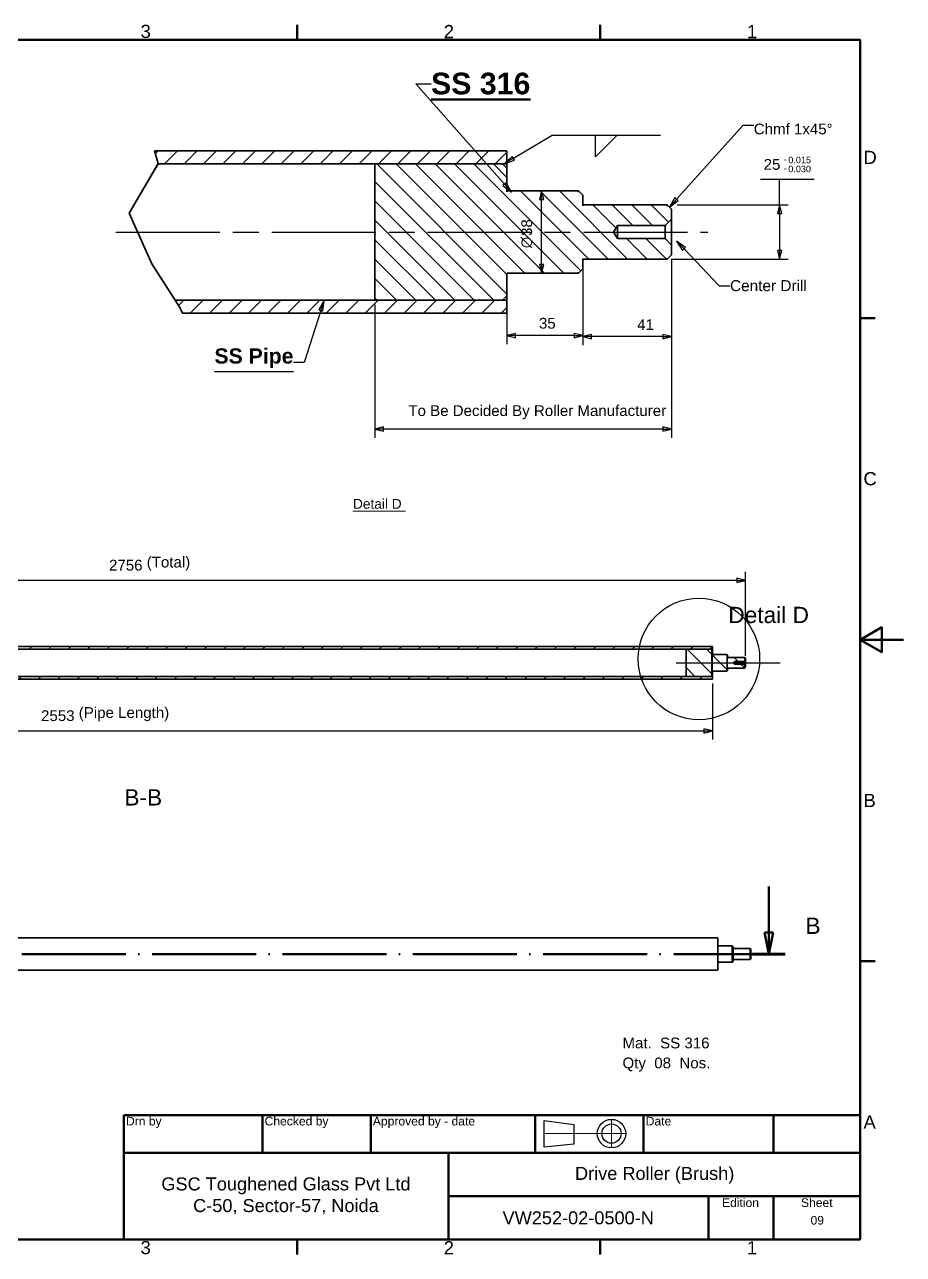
# Paper-space layout 'Drive Roller (Brush)' of a CAD drawing. Header units: millimetres. Extents: x 0 to 420, y 0 to 297.
# Drawn here: x 217.1 to 420, y 6.6 to 290.5 of the extents above; entities that cross this region are included whole.
import ezdxf

# ---------------------------------------------------------------- set-up
doc = ezdxf.new("R2010")
doc.units = ezdxf.units.MM
for name, pattern in [('ACAD_ISO02W100', [15, 12, -3]), ('ACAD_ISO04W100', [30, 24, -3, 0, -3]), ('ACAD_ISO08W100', [36, 24, -3, 6, -3]), ('ACAD_ISO09W100', [45, 24, -3, 6, -3, 6, -3])]:
    doc.linetypes.add(name, pattern=pattern)
for name, color, linetype, lineweight in [('2dTransBorder', 7, 'Continuous', 35), ('2dTransTitleBlock', 7, 'Continuous', 35), ('Break Lines', 7, 'Continuous', 50), ('Centerline', 7, 'ACAD_ISO08W100', 25), ('Detail Circle Lines', 7, 'ACAD_ISO09W100', 50), ('Dimensions', 5, 'Continuous', 25), ('Hatch', 7, 'Continuous', 25), ('Hidden Edges', 7, 'ACAD_ISO02W100', 35), ('Leader Lines', 5, 'Continuous', 25), ('Section View Lines', 7, 'ACAD_ISO09W100', 70), ('Text', 5, 'Continuous', 25), ('Visible Edges', 7, 'Continuous', 50)]:
    doc.layers.add(name, color=color, linetype=linetype, lineweight=lineweight)
doc.layers.add('Title', color=7, linetype='Continuous')
doc.styles.add('Current-ISO', font='ARIAL.TTF')
doc.styles.get("Standard").update_dxf_attribs({"font": 'ARIAL.TTF'})
doc.styles.add('Text Style13', font='AIGDT___.TTF')
doc.styles.add('Text Style14', font='ARIAL.TTF')
doc.styles.add('Text Style16', font='ARIAL.TTF')
doc.styles.add('Text Style19', font='ARIAL.TTF')
doc.styles.add('Text Style21', font='ARIALBD.TTF')
doc.styles.add('Text Style22', font='ARIAL.TTF')
doc.styles.add('Text Style23', font='ARIALBD.TTF')
doc.styles.add('Text Style6', font='ARIAL.TTF')
pattern_1 = [(45, (0, 0), (-2.245064, 2.245064), [])]
pattern_2 = [(135, (0, 0), (-2.245064, -2.245064), [])]

# ---------------------------------------------------------------- blocks, each defined once
blk = doc.blocks.new('2dTransSection0')
at = {"color": 179}
for points in [[(98.84, 80.91), (99.84, 75.91), (100.84, 80.91), (98.84, 80.91)], [(387.94, 80.91), (388.94, 75.91), (389.94, 80.91), (387.94, 80.91)]]:
    blk.add_solid(points, dxfattribs=at)
at = {"layer": 'Section View Lines', "color": 179, "linetype": 'ACAD_ISO04W100', "lineweight": 50, "true_color": 0x262659}
for p, q in [((388.94, 91.5), (388.94, 80.91)), ((99.84, 90.14), (99.84, 80.91)), ((98.84, 80.91), (99.84, 75.91)), ((100.84, 80.91), (98.84, 80.91)), ((99.84, 80.91), (99.84, 75.91)), ((99.84, 75.91), (100.84, 80.91)), ((387.94, 80.91), (388.94, 75.91)), ((389.94, 80.91), (387.94, 80.91)), ((388.94, 80.91), (388.94, 75.91)), ((388.94, 75.91), (389.94, 80.91)), ((96.06, 75.91), (392.72, 75.91))]:
    blk.add_line(p, q, dxfattribs=at)
at = {"layer": 'Section View Lines', "color": 179, "linetype": 'ACAD_ISO04W100', "lineweight": 100, "true_color": 0x262659}
for p, q in [((96.06, 75.91), (103.62, 75.91)), ((385.16, 75.91), (392.72, 75.91))]:
    blk.add_line(p, q, dxfattribs=at)
at = {"layer": 'Section View Lines', "color": 179, "linetype": 'ACAD_ISO04W100', "lineweight": 50, "true_color": 0x262659}
for points in [[(98.84, 80.91), (99.84, 75.91), (100.84, 80.91), (98.84, 80.91)], [(387.94, 80.91), (388.94, 75.91), (389.94, 80.91), (387.94, 80.91)]]:
    blk.add_lwpolyline(points, dxfattribs=at)
at = {"layer": 'Section View Lines', "color": 18, "linetype": 'ACAD_ISO04W100', "lineweight": 50, "true_color": 0x000000, "insert": (87.89, 80.57), "char_height": 3.75, "attachment_point": 7, "style": 'Text Style14'}
blk.add_mtext('B', dxfattribs=at)
at = {"layer": 'Section View Lines', "color": 178, "linetype": 'ACAD_ISO04W100', "lineweight": 50, "true_color": 0x000001, "insert": (397.39, 80.57), "char_height": 3.75, "attachment_point": 7, "style": 'Text Style14'}
blk.add_mtext('B', dxfattribs=at)
blk = doc.blocks.new('2dTransSymbol1')
at = {"color": 179}
for points in [[(122.61, 127.92), (120.61, 127.42), (122.61, 126.92), (122.61, 127.92)], [(373.91, 126.92), (375.91, 127.42), (373.91, 127.92), (373.91, 126.92)]]:
    blk.add_solid(points, dxfattribs=at)
at = {"layer": 'Dimensions', "color": 179, "linetype": 'Continuous', "lineweight": 25, "true_color": 0x262659}
for p, q in [((120.61, 138.42), (120.61, 125.42)), ((375.91, 138.42), (375.91, 125.42)), ((122.61, 127.92), (120.61, 127.42)), ((122.61, 126.92), (122.61, 127.92)), ((375.91, 127.42), (373.91, 127.92)), ((373.91, 127.92), (373.91, 126.92)), ((122.61, 127.42), (120.61, 127.42)), ((120.61, 127.42), (122.61, 126.92)), ((122.61, 127.42), (373.91, 127.42)), ((373.91, 127.42), (375.91, 127.42)), ((373.91, 126.92), (375.91, 127.42))]:
    blk.add_line(p, q, dxfattribs=at)
for points in [[(122.61, 127.92), (120.61, 127.42), (122.61, 126.92), (122.61, 127.92)], [(373.91, 126.92), (375.91, 127.42), (373.91, 127.92), (373.91, 126.92)]]:
    blk.add_lwpolyline(points, dxfattribs=at)
at = {"layer": 'Dimensions', "linetype": 'Continuous', "lineweight": 25, "attachment_point": 7, "style": 'Text Style6'}
for s, insert, char_height in [('2553', (220.89, 129.68), 2.489), (' (Pipe Length)', (228.63, 129.68), 2.4892)]:
    blk.add_mtext(s, dxfattribs=dict(at, insert=insert, char_height=char_height))
blk = doc.blocks.new('2dDetail1')
at = {"layer": 'Detail Circle Lines', "color": 179, "linetype": 'Continuous', "lineweight": 25, "true_color": 0x262659}
blk.add_circle((372.78, 144.05), 14.03, dxfattribs=at)
at = {"layer": 'Detail Circle Lines', "linetype": 'Continuous', "lineweight": 25, "insert": (379.57, 152.29), "char_height": 3.75, "attachment_point": 7, "style": 'Text Style14'}
blk.add_mtext('Detail D', dxfattribs=at)
blk = doc.blocks.new('2dTransSymbol4')
at = {"color": 179}
for points in [[(347.96, 219), (345.96, 218.5), (347.96, 218), (347.96, 219)], [(364.46, 218), (366.46, 218.5), (364.46, 219), (364.46, 218)]]:
    blk.add_solid(points, dxfattribs=at)
at = {"layer": 'Dimensions', "color": 179, "linetype": 'Continuous', "lineweight": 25, "true_color": 0x262659}
for p, q in [((366.46, 236.39), (366.46, 216.5)), ((345.96, 233.14), (345.96, 216.5)), ((347.96, 219), (345.96, 218.5)), ((347.96, 218), (347.96, 219)), ((366.46, 218.5), (364.46, 219)), ((364.46, 219), (364.46, 218)), ((347.96, 218.5), (345.96, 218.5)), ((345.96, 218.5), (347.96, 218)), ((364.46, 218.5), (347.96, 218.5)), ((364.46, 218.5), (366.46, 218.5)), ((364.46, 218), (366.46, 218.5))]:
    blk.add_line(p, q, dxfattribs=at)
for points in [[(347.96, 219), (345.96, 218.5), (347.96, 218), (347.96, 219)], [(364.46, 218), (366.46, 218.5), (364.46, 219), (364.46, 218)]]:
    blk.add_lwpolyline(points, dxfattribs=at)
at = {"layer": 'Dimensions', "linetype": 'Continuous', "lineweight": 25, "insert": (358.53, 220.02), "char_height": 2.489, "attachment_point": 7, "style": 'Text Style6'}
blk.add_mtext('41', dxfattribs=at)
blk = doc.blocks.new('2dTransSymbol5')
at = {"color": 179}
for points in [[(330.46, 219.22), (328.46, 218.72), (330.46, 218.22), (330.46, 219.22)], [(343.96, 218.22), (345.96, 218.72), (343.96, 219.22), (343.96, 218.22)]]:
    blk.add_solid(points, dxfattribs=at)
at = {"layer": 'Dimensions', "color": 179, "linetype": 'Continuous', "lineweight": 25, "true_color": 0x262659}
for p, q in [((345.96, 235.39), (345.96, 216.72)), ((328.46, 232.14), (328.46, 216.72)), ((330.46, 219.22), (328.46, 218.72)), ((330.46, 218.72), (328.46, 218.72)), ((328.46, 218.72), (330.46, 218.22)), ((330.46, 218.22), (330.46, 219.22)), ((343.96, 218.72), (330.46, 218.72)), ((345.96, 218.72), (343.96, 219.22)), ((343.96, 219.22), (343.96, 218.22)), ((343.96, 218.72), (345.96, 218.72)), ((343.96, 218.22), (345.96, 218.72))]:
    blk.add_line(p, q, dxfattribs=at)
for points in [[(330.46, 219.22), (328.46, 218.72), (330.46, 218.22), (330.46, 219.22)], [(343.96, 218.22), (345.96, 218.72), (343.96, 219.22), (343.96, 218.22)]]:
    blk.add_lwpolyline(points, dxfattribs=at)
at = {"layer": 'Dimensions', "color": 18, "linetype": 'Continuous', "lineweight": 25, "true_color": 0x000000, "insert": (335.85, 220.29), "char_height": 2.489, "attachment_point": 7, "style": 'Text Style6'}
blk.add_mtext('35', dxfattribs=at)
blk = doc.blocks.new('2dTransSymbol6')
at = {"color": 179}
for points in [[(336.95, 250.14), (336.45, 252.14), (335.95, 250.14), (336.95, 250.14)], [(335.95, 235.14), (336.45, 233.14), (336.95, 235.14), (335.95, 235.14)]]:
    blk.add_solid(points, dxfattribs=at)
at = {"layer": 'Dimensions', "color": 179, "linetype": 'Continuous', "lineweight": 25, "true_color": 0x262659}
for p, q in [((336.45, 252.14), (335.95, 250.14)), ((335.95, 250.14), (336.95, 250.14)), ((336.45, 250.14), (336.45, 252.14)), ((336.95, 250.14), (336.45, 252.14)), ((336.45, 235.14), (336.45, 250.14)), ((335.95, 235.14), (336.45, 233.14)), ((336.95, 235.14), (335.95, 235.14)), ((336.45, 235.14), (336.45, 233.14)), ((336.45, 233.14), (336.95, 235.14))]:
    blk.add_line(p, q, dxfattribs=at)
for points in [[(336.95, 250.14), (336.45, 252.14), (335.95, 250.14), (336.95, 250.14)], [(335.95, 235.14), (336.45, 233.14), (336.95, 235.14), (335.95, 235.14)]]:
    blk.add_lwpolyline(points, dxfattribs=at)
at = {"layer": 'Dimensions', "linetype": 'Continuous', "lineweight": 25, "insert": (334.3, 241.73), "char_height": 2.489, "attachment_point": 7, "rotation": 90, "style": 'Text Style6'}
blk.add_mtext('38', dxfattribs=at)
at = {"layer": 'Dimensions', "color": 18, "linetype": 'Continuous', "lineweight": 25, "true_color": 0x020000, "insert": (334.3, 238.93), "char_height": 2.5, "attachment_point": 7, "rotation": 90, "style": 'Text Style13'}
blk.add_mtext('n', dxfattribs=at)
blk = doc.blocks.new('2dTransSymbol7')
at = {"color": 179}
for points in [[(391.92, 246.89), (391.42, 248.89), (390.92, 246.89), (391.92, 246.89)], [(390.92, 238.39), (391.42, 236.39), (391.92, 238.39), (390.92, 238.39)]]:
    blk.add_solid(points, dxfattribs=at)
at = {"layer": 'Dimensions', "color": 179, "linetype": 'Continuous', "lineweight": 25, "true_color": 0x262659}
for p, q in [((386.97, 254.88), (391.42, 254.88)), ((386.97, 254.88), (399.42, 254.88)), ((391.42, 248.89), (391.42, 254.88)), ((367.76, 248.89), (393.42, 248.89)), ((391.42, 248.89), (390.92, 246.89)), ((391.42, 246.89), (391.42, 248.89)), ((391.92, 246.89), (391.42, 248.89)), ((390.92, 246.89), (391.92, 246.89)), ((391.42, 246.89), (391.42, 238.39)), ((366.46, 236.39), (393.42, 236.39)), ((390.92, 238.39), (391.42, 236.39)), ((391.92, 238.39), (390.92, 238.39)), ((391.42, 238.39), (391.42, 236.39)), ((391.42, 236.39), (391.92, 238.39))]:
    blk.add_line(p, q, dxfattribs=at)
for points in [[(391.92, 246.89), (391.42, 248.89), (390.92, 246.89), (391.92, 246.89)], [(390.92, 238.39), (391.42, 236.39), (391.92, 238.39), (390.92, 238.39)]]:
    blk.add_lwpolyline(points, dxfattribs=at)
at = {"layer": 'Dimensions', "color": 18, "linetype": 'Continuous', "lineweight": 25, "true_color": 0x000000, "insert": (387.73, 256.97), "char_height": 2.489, "attachment_point": 7, "style": 'Text Style6'}
blk.add_mtext('25', dxfattribs=at)
at = {"layer": 'Dimensions', "color": 18, "linetype": 'Continuous', "lineweight": 50, "true_color": 0x000000, "char_height": 1.5, "attachment_point": 7, "style": 'Text Style16'}
for s, insert in [('-', (392.34, 258.69)), ('0.015', (393.42, 258.5)), ('-', (392.34, 256.63)), ('0.030', (393.42, 256.43))]:
    blk.add_mtext(s, dxfattribs=dict(at, insert=insert))
blk = doc.blocks.new('2dTransSymbol12')
at = {"color": 179}
for points in [[(109.91, 162.67), (107.91, 162.17), (109.91, 161.67), (109.91, 162.67)], [(381.51, 161.67), (383.51, 162.17), (381.51, 162.67), (381.51, 161.67)]]:
    blk.add_solid(points, dxfattribs=at)
at = {"layer": 'Dimensions', "color": 179, "linetype": 'Continuous', "lineweight": 25, "true_color": 0x262659}
for p, q in [((107.91, 144.77), (107.91, 164.17)), ((109.91, 162.67), (107.91, 162.17)), ((109.91, 162.17), (107.91, 162.17)), ((107.91, 162.17), (109.91, 161.67)), ((109.91, 161.67), (109.91, 162.67)), ((381.51, 162.17), (109.91, 162.17)), ((383.51, 162.17), (381.51, 162.67)), ((381.51, 162.67), (381.51, 161.67)), ((381.51, 162.17), (383.51, 162.17)), ((381.51, 161.67), (383.51, 162.17)), ((383.51, 144.77), (383.51, 164.17))]:
    blk.add_line(p, q, dxfattribs=at)
for points in [[(109.91, 162.67), (107.91, 162.17), (109.91, 161.67), (109.91, 162.67)], [(381.51, 161.67), (383.51, 162.17), (381.51, 162.67), (381.51, 161.67)]]:
    blk.add_lwpolyline(points, dxfattribs=at)
at = {"layer": 'Dimensions', "linetype": 'Continuous', "lineweight": 25, "insert": (244.32, 164.43), "char_height": 2.489, "attachment_point": 7, "style": 'Text Style6'}
blk.add_mtext(' (Total)', dxfattribs=at)
at = {"layer": 'Dimensions', "color": 178, "linetype": 'Continuous', "lineweight": 25, "true_color": 0x000001, "insert": (236.59, 164.43), "char_height": 2.489, "attachment_point": 7, "style": 'Text Style6'}
blk.add_mtext('2756', dxfattribs=at)
blk = doc.blocks.new('2dCenterLine1')
at = {"layer": 'Centerline', "lineweight": 25}
blk.add_line((238.15, 242.64), (374.85, 242.64), dxfattribs=at)
blk = doc.blocks.new('2dCenterLine4')
at = {"layer": 'Centerline', "lineweight": 25}
blk.add_line((367.56, 143.17), (392.95, 143.17), dxfattribs=at)
blk = doc.blocks.new('2dTransSymbol17')
at = {"color": 179}
for points in [[(299.96, 197.64), (297.96, 197.14), (299.96, 196.64), (299.96, 197.64)], [(364.46, 196.64), (366.46, 197.14), (364.46, 197.64), (364.46, 196.64)]]:
    blk.add_solid(points, dxfattribs=at)
at = {"layer": 'Dimensions', "color": 179, "linetype": 'Continuous', "lineweight": 25, "true_color": 0x262659}
for p, q in [((366.46, 236.39), (366.46, 195.14)), ((297.96, 225.89), (297.96, 195.14)), ((299.96, 197.64), (297.96, 197.14)), ((299.96, 197.14), (297.96, 197.14)), ((297.96, 197.14), (299.96, 196.64)), ((299.96, 196.64), (299.96, 197.64)), ((364.46, 197.14), (299.96, 197.14)), ((366.46, 197.14), (364.46, 197.64)), ((364.46, 197.64), (364.46, 196.64)), ((364.46, 197.14), (366.46, 197.14)), ((364.46, 196.64), (366.46, 197.14))]:
    blk.add_line(p, q, dxfattribs=at)
for points in [[(299.96, 197.64), (297.96, 197.14), (299.96, 196.64), (299.96, 197.64)], [(364.46, 196.64), (366.46, 197.14), (364.46, 197.64), (364.46, 196.64)]]:
    blk.add_lwpolyline(points, dxfattribs=at)
at = {"layer": 'Dimensions', "color": 18, "linetype": 'Continuous', "lineweight": 25, "true_color": 0x000000, "insert": (305.7, 199.4), "char_height": 2.4892, "attachment_point": 7, "style": 'Text Style6'}
blk.add_mtext('To Be Decided By Roller Manufacturer', dxfattribs=at)
blk = doc.blocks.new('2dTransSymbol20')
at = {"color": 179}
blk.add_solid([(329.7, 260.1), (327.81, 258.39), (330.21, 259.24), (329.7, 260.1)], dxfattribs=at)
at = {"layer": 'Leader Lines', "color": 179, "linetype": 'Continuous', "lineweight": 25, "true_color": 0x262659}
for p, q in [((329.96, 259.67), (338.89, 264.98)), ((338.89, 264.98), (363.89, 264.98)), ((348.9, 264.98), (353.88, 264.98)), ((353.88, 264.98), (348.9, 260)), ((348.9, 260), (348.9, 264.98)), ((329.7, 260.1), (327.81, 258.39)), ((329.96, 259.67), (327.81, 258.39)), ((327.81, 258.39), (330.21, 259.24)), ((330.21, 259.24), (329.7, 260.1))]:
    blk.add_line(p, q, dxfattribs=at)
blk.add_lwpolyline([(329.7, 260.1), (327.81, 258.39), (330.21, 259.24), (329.7, 260.1)], dxfattribs=at)
blk = doc.blocks.new('2dTransSymbol21')
at = {"color": 179}
blk.add_solid([(327.5, 253.37), (329.53, 251.83), (328.25, 254.03), (327.5, 253.37)], dxfattribs=at)
at = {"layer": 'Leader Lines', "color": 179, "linetype": 'Continuous', "lineweight": 25, "true_color": 0x262659}
for p, q in [((327.87, 253.7), (307.43, 276.85)), ((307.43, 276.85), (310.93, 276.85)), ((328.25, 254.03), (327.5, 253.37)), ((327.5, 253.37), (329.53, 251.83)), ((327.87, 253.7), (329.53, 251.83)), ((329.53, 251.83), (328.25, 254.03))]:
    blk.add_line(p, q, dxfattribs=at)
at = {"layer": 'Leader Lines', "color": 179, "linetype": 'Continuous', "lineweight": 50, "true_color": 0x262659}
blk.add_line((310.93, 273.22), (333.86, 273.22), dxfattribs=at)
at = {"layer": 'Leader Lines', "color": 179, "linetype": 'Continuous', "lineweight": 25, "true_color": 0x262659}
blk.add_lwpolyline([(327.5, 253.37), (329.53, 251.83), (328.25, 254.03), (327.5, 253.37)], dxfattribs=at)
at = {"layer": 'Leader Lines', "linetype": 'Continuous', "lineweight": 50, "insert": (310.93, 274.35), "char_height": 5.004, "attachment_point": 7, "style": 'Text Style23'}
blk.add_mtext('SS 316', dxfattribs=at)
blk = doc.blocks.new('2dTransSymbol24')
at = {"color": 179}
blk.add_solid([(367.26, 250.59), (365.96, 248.39), (368.01, 249.92), (367.26, 250.59)], dxfattribs=at)
at = {"layer": 'Leader Lines', "color": 179, "linetype": 'Continuous', "lineweight": 25, "true_color": 0x262659}
for p, q in [((367.63, 250.25), (382.97, 267.33)), ((382.97, 267.33), (385.46, 267.33)), ((367.26, 250.59), (365.96, 248.39)), ((367.63, 250.25), (365.96, 248.39)), ((365.96, 248.39), (368.01, 249.92)), ((368.01, 249.92), (367.26, 250.59))]:
    blk.add_line(p, q, dxfattribs=at)
blk.add_lwpolyline([(367.26, 250.59), (365.96, 248.39), (368.01, 249.92), (367.26, 250.59)], dxfattribs=at)
at = {"layer": 'Leader Lines', "color": 18, "linetype": 'Continuous', "lineweight": 50, "true_color": 0x000000, "insert": (385.46, 265.15), "char_height": 2.489, "attachment_point": 7, "style": 'Text Style6'}
blk.add_mtext('Chmf 1x45', dxfattribs=at)
at = {"layer": 'Leader Lines', "linetype": 'Continuous', "lineweight": 50, "insert": (402.28, 265.15), "char_height": 2.5, "attachment_point": 7, "style": 'Text Style13'}
blk.add_mtext('~', dxfattribs=at)
blk = doc.blocks.new('2dTransSymbol25')
at = {"color": 179}
blk.add_solid([(285.95, 224.36), (286.24, 226.89), (285, 224.66), (285.95, 224.36)], dxfattribs=at)
at = {"layer": 'Leader Lines', "color": 179, "linetype": 'Continuous', "lineweight": 25, "true_color": 0x262659}
for p, q in [((285.48, 224.51), (281.65, 212.51)), ((286.24, 226.89), (285, 224.66)), ((285, 224.66), (285.95, 224.36)), ((285.48, 224.51), (286.24, 226.89)), ((285.95, 224.36), (286.24, 226.89)), ((281.65, 212.51), (279.16, 212.51))]:
    blk.add_line(p, q, dxfattribs=at)
at = {"layer": 'Leader Lines', "color": 179, "linetype": 'Continuous', "lineweight": 30, "true_color": 0x262659}
blk.add_line((260.93, 210.43), (279.16, 210.43), dxfattribs=at)
at = {"layer": 'Leader Lines', "color": 179, "linetype": 'Continuous', "lineweight": 25, "true_color": 0x262659}
blk.add_lwpolyline([(285.95, 224.36), (286.24, 226.89), (285, 224.66), (285.95, 224.36)], dxfattribs=at)
at = {"layer": 'Leader Lines', "linetype": 'Continuous', "lineweight": 50, "insert": (260.93, 211.21), "char_height": 3.505, "attachment_point": 7, "style": 'Text Style21'}
blk.add_mtext('SS Pipe', dxfattribs=at)
blk = doc.blocks.new('2dTransSymbol28')
at = {"color": 179}
blk.add_solid([(369.72, 239.08), (367.63, 240.54), (368.99, 238.39), (369.72, 239.08)], dxfattribs=at)
at = {"layer": 'Leader Lines', "color": 179, "linetype": 'Continuous', "lineweight": 25, "true_color": 0x262659}
for p, q in [((369.36, 238.73), (367.63, 240.54)), ((369.72, 239.08), (367.63, 240.54)), ((367.63, 240.54), (368.99, 238.39)), ((368.99, 238.39), (369.72, 239.08)), ((369.36, 238.73), (377.47, 230.22)), ((377.47, 230.22), (379.96, 230.22))]:
    blk.add_line(p, q, dxfattribs=at)
blk.add_lwpolyline([(369.72, 239.08), (367.63, 240.54), (368.99, 238.39), (369.72, 239.08)], dxfattribs=at)
at = {"layer": 'Leader Lines', "linetype": 'Continuous', "lineweight": 50, "insert": (379.96, 228.95), "char_height": 2.54, "attachment_point": 7, "style": 'Text Style22'}
blk.add_mtext('Center Drill', dxfattribs=at)
blk = doc.blocks.new('Default Border')
at = {"layer": '2dTransBorder', "color": 179, "linetype": 'Continuous', "lineweight": 50, "true_color": 0x262659}
for points in [[(280, 287), (280, 290.45)], [(350, 287), (350, 290.45)], [(10, 10), (10, 287), (410, 287), (410, 10), (10, 10)], [(410, 222.75), (413.45, 222.75)], [(420, 148.5), (410, 148.5), (415, 151.39), (415, 145.61), (410, 148.5)], [(410, 74.25), (413.45, 74.25)], [(280, 10), (280, 6.55)], [(350, 10), (350, 6.55)]]:
    blk.add_lwpolyline(points, dxfattribs=at)
at = {"layer": '2dTransBorder', "color": 179, "lineweight": 211, "char_height": 3.05, "attachment_point": 7, "style": 'Current-ISO'}
for s, insert in [('3', (243.86, 287.4)), ('2', (313.86, 287.4)), ('1', (383.86, 287.4)), ('D', (410.78, 258.35)), ('C', (410.78, 184.1)), ('B', (410.78, 109.85)), ('A', (410.78, 35.6)), ('3', (243.86, 6.55)), ('2', (313.86, 6.55)), ('1', (383.86, 6.55))]:
    blk.add_mtext(s, dxfattribs=dict(at, insert=insert))
blk = doc.blocks.new('Title')
at = {"layer": '2dTransTitleBlock', "linetype": 'Continuous', "lineweight": 50}
for p, q in [((400, 28.73), (230, 28.73)), ((230, 28.73), (230, 0)), ((262, 20), (262, 28.73)), ((287, 20), (287, 28.73)), ((325, 20), (325, 28.73)), ((350, 20), (350, 28.73)), ((380, 20), (380, 28.73)), ((400, 0), (400, 28.73)), ((230, 20), (400, 20)), ((305, 20), (305, 0)), ((400, 10), (305, 10)), ((365, 0), (365, 10)), ((380, 0), (380, 10)), ((230, 0), (400, 0))]:
    blk.add_line(p, q, dxfattribs=at)
at = {"layer": '2dTransTitleBlock', "lineweight": 25}
for p, q in [((327.08, 21.28), (327.08, 27.49)), ((327.08, 27.49), (333.92, 26.52)), ((333.92, 26.52), (333.92, 22.02)), ((333.92, 22.02), (327.08, 21.28))]:
    blk.add_line(p, q, dxfattribs=at)
at = {"layer": '2dTransTitleBlock', "linetype": 'ACAD_ISO08W100', "lineweight": 18}
for p, q in [((342.6, 21.16), (342.6, 27.74)), ((345.89, 24.45), (327.02, 24.45))]:
    blk.add_line(p, q, dxfattribs=at)
at = {"layer": '2dTransTitleBlock', "lineweight": 25}
for radius in [3.29, 2.22]:
    blk.add_circle((342.6, 24.45), radius, dxfattribs=at)
at = {"layer": '2dTransBorder'}
blk.add_blockref('Default Border', (-10, -10), dxfattribs=at)
at = {"layer": '2dTransTitleBlock', "color": 179, "lineweight": 5, "char_height": 2, "style": 'Current-ISO'}
for s, insert, width, attachment_point, line_spacing_factor in [('Drn by', (230.5, 28.33), 26.9559, 1, 0.846), ('Checked by', (262.5, 28.33), 26.0627, 1, 0.860831), ('Approved by - date', (287.5, 28.33), 41.7838, 1, 0.846), ('Date', (350.5, 28.33), 14.5, 1, 0.846), ('Edition', (372.38, 9.5), 13.7547, 2, 0.846), ('Sheet', (390, 9.5), 19, 2, 0.860831)]:
    blk.add_mtext(s, dxfattribs=dict(at, insert=insert, width=width, attachment_point=attachment_point, line_spacing_factor=line_spacing_factor))
at = {"layer": '2dTransTitleBlock', "char_height": 3, "attachment_point": 5}
for s, insert, width in [('GSC Toughened Glass Pvt Ltd\\PC-50, Sector-57, Noida', (267.43, 10.05), 73.187), ('Drive Roller (Brush)', (352.57, 14.81), 92.8586), ('VW252-02-0500-N', (334.91, 4.98), 57.9573)]:
    blk.add_mtext(s, dxfattribs=dict(at, insert=insert, width=width))

psp = doc.layouts.new('Drive Roller (Brush)')

# ---------------------------------------------------------------- hatches: boundary and pattern name
at = {"layer": 'Hatch', "linetype": 'Continuous', "lineweight": 9, "true_color": 0x1e1e47}
h = psp.add_hatch(dxfattribs=at)
h.set_pattern_fill('ANSI31', color=179, scale=25.4, style=0)
h.set_pattern_definition(pattern_1)
h.paths.add_polyline_path([(247.05, 261.39), (247.93, 258.46), (247.89, 258.39), (328.46, 258.39), (328.46, 261.39)])
h = psp.add_hatch(dxfattribs=at)
h.set_pattern_fill('ANSI31', color=179, scale=25.4, angle=90, style=0)
h.set_pattern_definition(pattern_2)
h.paths.add_polyline_path([(365.46, 236.39), (366.46, 237.39), (366.46, 239.64), (364.96, 241.14), (353.96, 241.14), (353.06, 242.64), (353.96, 244.14), (364.96, 244.14), (366.46, 245.64), (366.46, 247.89), (365.46, 248.89), (345.96, 248.89), (345.96, 251.14), (344.96, 252.14), (328.46, 252.14), (328.46, 257.39), (327.46, 258.39), (297.96, 258.39), (297.96, 226.89), (327.46, 226.89), (328.46, 227.89), (328.46, 233.14), (344.96, 233.14), (345.96, 234.14), (345.96, 236.39)])
h = psp.add_hatch(dxfattribs=at)
h.set_pattern_fill('ANSI31', color=179, scale=25.4, style=0)
h.set_pattern_definition(pattern_1)
h.paths.add_polyline_path([(252.94, 225.23), (253.55, 223.89), (328.46, 223.89), (328.46, 226.89), (251.88, 226.89)])
h = psp.add_hatch(dxfattribs=at)
h.set_pattern_fill('ANSI31', color=179, scale=25.4, style=0)
h.set_pattern_definition(pattern_1)
h.paths.add_polyline_path([(120.61, 146.32), (121.71, 146.32), (121.71, 146.32), (128.91, 146.32), (128.91, 146.32), (375.91, 146.32), (375.91, 146.92), (120.61, 146.92)])
h = psp.add_hatch(dxfattribs=at)
h.set_pattern_fill('ANSI31', color=179, scale=25.4, angle=90, style=0)
h.set_pattern_definition(pattern_2)
h.paths.add_polyline_path([(383.31, 141.92), (383.51, 142.12), (383.51, 142.57), (383.21, 142.87), (381.01, 142.87), (380.83, 143.17), (381.01, 143.47), (383.21, 143.47), (383.51, 143.77), (383.51, 144.22), (383.31, 144.42), (379.41, 144.42), (379.41, 144.87), (379.21, 145.07), (375.91, 145.07), (375.91, 146.12), (375.71, 146.32), (369.81, 146.32), (369.81, 140.02), (375.71, 140.02), (375.91, 140.22), (375.91, 141.27), (379.21, 141.27), (379.41, 141.47), (379.41, 141.92)])
h = psp.add_hatch(dxfattribs=at)
h.set_pattern_fill('ANSI31', color=179, scale=25.4, style=0)
h.set_pattern_definition(pattern_1)
h.paths.add_polyline_path([(121.71, 140.02), (120.61, 140.02), (120.61, 139.42), (375.91, 139.42), (375.91, 140.02), (128.91, 140.02), (128.91, 140.02), (121.71, 140.02)])

# ---------------------------------------------------------------- linework, layer by layer
at = {"color": 250, "linetype": 'Continuous', "lineweight": 20, "true_color": 0x3f3f3f}
psp.add_line((292.91, 178.2), (305.01, 178.2), dxfattribs=at)
at = {"layer": 'Break Lines', "color": 179, "linetype": 'Continuous', "lineweight": 35, "true_color": 0x262659}
for p, q in [((247.05, 261.39), (247.93, 258.46)), ((247.93, 258.46), (247.05, 261.39)), ((247.93, 258.46), (241.2, 247.02)), ((247.89, 258.39), (247.93, 258.46)), ((241.2, 247.02), (247.89, 258.39)), ((241.2, 247.02), (246.48, 235.32)), ((246.48, 235.32), (241.2, 247.02)), ((246.48, 235.32), (252.94, 225.23)), ((251.88, 226.89), (246.48, 235.32)), ((252.94, 225.23), (251.88, 226.89)), ((252.94, 225.23), (253.55, 223.89)), ((253.55, 223.89), (252.94, 225.23))]:
    psp.add_line(p, q, dxfattribs=at)
at = {"layer": 'Hidden Edges', "color": 179, "linetype": 'Continuous', "lineweight": 18, "true_color": 0x262659}
for p, q in [((375.71, 140.02), (375.71, 146.32)), ((375.91, 145.07), (375.91, 141.27)), ((379.21, 141.27), (379.21, 145.07)), ((379.41, 144.42), (379.41, 141.92)), ((383.31, 141.92), (383.31, 144.42))]:
    psp.add_line(p, q, dxfattribs=at).dxf.unprotected_set("ltscale", 0)
at = {"layer": 'Visible Edges', "color": 179, "linetype": 'Continuous', "lineweight": 35, "true_color": 0x262659}
for p, q in [((328.46, 261.39), (247.05, 261.39)), ((328.46, 258.39), (328.46, 261.39)), ((328.46, 261.39), (328.46, 251.92)), ((247.89, 258.39), (328.46, 258.39)), ((327.46, 258.39), (297.96, 258.39)), ((297.96, 258.39), (297.96, 226.89)), ((297.96, 258.39), (297.96, 247.51)), ((328.46, 257.39), (327.46, 258.39)), ((327.46, 258.27), (327.46, 258.39)), ((328.46, 258.39), (328.46, 252)), ((328.46, 252.14), (328.46, 257.39)), ((328.46, 257.39), (328.46, 251.95)), ((344.96, 252.14), (328.46, 252.14)), ((328.46, 252.14), (328.46, 251.95)), ((345.96, 251.14), (344.96, 252.14)), ((344.96, 251.81), (344.96, 252.14)), ((345.96, 248.89), (345.96, 251.14)), ((345.96, 251.14), (345.96, 248.7)), ((297.96, 247.41), (297.96, 244.36)), ((365.46, 248.89), (345.96, 248.89)), ((345.96, 248.89), (345.96, 248.7)), ((366.46, 247.89), (365.46, 248.89)), ((365.46, 248.62), (365.46, 248.89)), ((366.46, 245.64), (366.46, 247.89)), ((366.46, 247.89), (366.46, 237.39)), ((364.96, 244.14), (366.46, 245.64)), ((366.46, 245.64), (366.46, 239.64)), ((297.96, 243.32), (297.96, 241.76)), ((353.06, 242.64), (353.96, 244.14)), ((353.96, 241.14), (353.06, 242.64)), ((353.96, 244.14), (364.96, 244.14)), ((353.96, 241.14), (353.96, 244.14)), ((364.96, 241.14), (364.96, 244.14)), ((297.96, 241.34), (297.96, 226.89)), ((364.96, 241.14), (353.96, 241.14)), ((366.46, 239.64), (364.96, 241.14)), ((366.46, 237.39), (366.46, 239.64)), ((345.96, 236.42), (345.96, 236.39)), ((345.96, 236.4), (345.96, 234.14)), ((345.96, 234.14), (345.96, 236.39)), ((345.96, 236.39), (365.46, 236.39)), ((365.46, 236.39), (366.46, 237.39)), ((365.46, 236.39), (365.46, 236.58)), ((328.46, 233.16), (328.46, 223.89)), ((328.46, 227.89), (328.46, 233.14)), ((328.46, 233.14), (344.96, 233.14)), ((328.46, 233.12), (328.46, 227.89)), ((328.46, 233.08), (328.46, 226.89)), ((344.96, 233.14), (345.96, 234.14)), ((344.96, 233.14), (344.96, 233.4)), ((327.46, 226.89), (328.46, 227.89)), ((328.46, 226.89), (251.88, 226.89)), ((297.96, 226.89), (327.46, 226.89)), ((327.46, 226.89), (327.46, 227.09)), ((328.46, 223.89), (328.46, 226.89)), ((253.55, 223.89), (328.46, 223.89))]:
    psp.add_line(p, q, dxfattribs=at)
for p, q in [((375.91, 146.92), (120.61, 146.92)), ((128.91, 146.32), (375.91, 146.32)), ((369.81, 146.32), (369.81, 140.02)), ((375.71, 146.32), (369.81, 146.32)), ((375.91, 146.12), (375.71, 146.32)), ((375.91, 146.32), (375.91, 146.92)), ((375.91, 146.32), (375.91, 146.12)), ((375.91, 145.07), (375.91, 146.12)), ((379.21, 145.07), (375.91, 145.07)), ((379.41, 144.87), (379.21, 145.07)), ((379.41, 144.42), (379.41, 144.87)), ((383.31, 144.42), (379.41, 144.42)), ((380.83, 143.17), (381.01, 143.47)), ((381.01, 142.87), (380.83, 143.17)), ((381.01, 142.87), (381.01, 143.47)), ((381.01, 143.47), (383.21, 143.47)), ((383.21, 142.87), (381.01, 142.87)), ((383.21, 143.47), (383.51, 143.77)), ((383.21, 142.87), (383.21, 143.47)), ((383.51, 142.57), (383.21, 142.87)), ((383.51, 144.22), (383.31, 144.42)), ((383.31, 141.92), (383.51, 142.12)), ((383.51, 143.77), (383.51, 144.22)), ((383.51, 143.77), (383.51, 142.57)), ((383.51, 142.12), (383.51, 142.57)), ((120.61, 139.42), (375.91, 139.42)), ((375.91, 140.02), (128.91, 140.02)), ((369.81, 140.02), (375.71, 140.02)), ((375.71, 140.02), (375.91, 140.22)), ((375.91, 141.27), (379.21, 141.27)), ((375.91, 140.22), (375.91, 141.27)), ((375.91, 140.22), (375.91, 140.02)), ((375.91, 139.42), (375.91, 140.02)), ((379.21, 141.27), (379.41, 141.47)), ((379.41, 141.92), (383.31, 141.92)), ((379.41, 141.47), (379.41, 141.92)), ((377.19, 79.66), (121.89, 79.66)), ((377.19, 79.66), (377.19, 75.91)), ((377.19, 77.81), (380.49, 77.81)), ((380.49, 75.91), (380.49, 77.81)), ((380.69, 77.61), (380.49, 77.81)), ((380.69, 77.61), (380.69, 75.91)), ((380.69, 77.16), (384.59, 77.16)), ((384.59, 75.91), (384.59, 77.16)), ((384.79, 76.96), (384.59, 77.16)), ((384.79, 76.96), (384.79, 75.91)), ((377.19, 75.91), (377.19, 72.16)), ((377.19, 74.01), (380.49, 74.01)), ((380.49, 74.01), (380.49, 75.91)), ((380.69, 74.21), (380.49, 74.01)), ((380.69, 75.91), (380.69, 74.21)), ((380.69, 74.66), (384.59, 74.66)), ((384.59, 74.66), (384.59, 75.91)), ((384.79, 74.86), (384.59, 74.66)), ((384.79, 75.91), (384.79, 74.86)), ((377.19, 72.16), (121.89, 72.16))]:
    psp.add_line(p, q, dxfattribs=at).dxf.unprotected_set("ltscale", 0)

# ---------------------------------------------------------------- block references
at = {"layer": 'Centerline'}
for name in ['2dCenterLine1', '2dCenterLine4']:
    psp.add_blockref(name, (0, 0), dxfattribs=at)
at = {"layer": 'Detail Circle Lines'}
psp.add_blockref('2dDetail1', (0, 0), dxfattribs=at)
at = {"layer": 'Dimensions'}
for name in ['2dTransSymbol7', '2dTransSymbol6', '2dTransSymbol17', '2dTransSymbol4', '2dTransSymbol5', '2dTransSymbol12', '2dTransSymbol1']:
    psp.add_blockref(name, (0, 0), dxfattribs=at)
at = {"layer": 'Leader Lines'}
for name in ['2dTransSymbol21', '2dTransSymbol24', '2dTransSymbol20', '2dTransSymbol28', '2dTransSymbol25']:
    psp.add_blockref(name, (0, 0), dxfattribs=at)
at = {"layer": 'Section View Lines'}
psp.add_blockref('2dTransSection0', (0, 0), dxfattribs=at)
at = {"layer": 'Title'}
psp.add_blockref('Title', (10, 10), dxfattribs=at)

# ---------------------------------------------------------------- texts
at = {"color": 18, "linetype": 'Continuous', "lineweight": 50, "true_color": 0x000000, "attachment_point": 7}
for s, insert, char_height, style in [('Detail D ', (292.91, 178.71), 2.261, 'Text Style19'), ('B-B ', (240.12, 110.21), 3.75, 'Text Style14')]:
    psp.add_mtext(s, dxfattribs=dict(at, insert=insert, char_height=char_height, style=style))
at = {"insert": (398.56, 15.43), "char_height": 2, "attachment_point": 1}
psp.add_mtext('09', dxfattribs=at)
at = {"layer": 'Text', "color": 179, "linetype": 'Continuous', "lineweight": 5, "true_color": 0x262659, "insert": (355.14, 56.62), "char_height": 2.4892, "width": 29.6193, "attachment_point": 1, "line_spacing_factor": 1.111143, "style": 'Current-ISO'}
psp.add_mtext('Mat.  SS 316 \\PQty  08  Nos.', dxfattribs=at)

doc.saveas('drawing.dxf')
